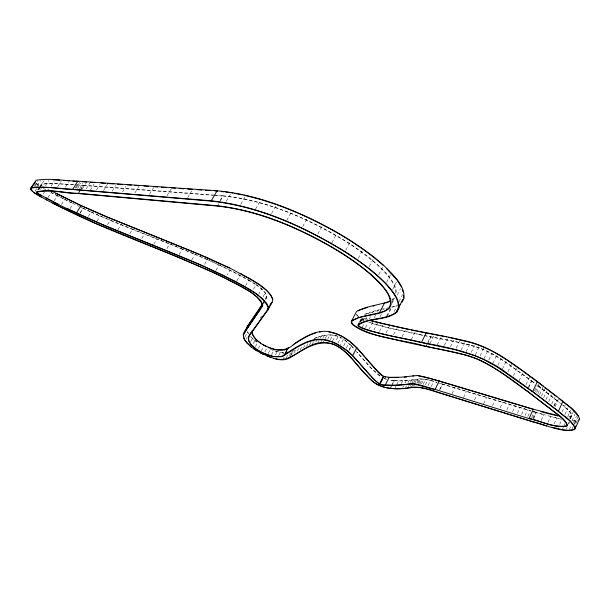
<?xml version="1.0" encoding="UTF-8"?>
<svg xmlns="http://www.w3.org/2000/svg" width="610" height="610" viewBox="0 0 610 610"><rect width="100%" height="100%" fill="white"/><g stroke="black" fill="none" stroke-linecap="round" stroke-linejoin="round"><path stroke-width="0.46" stroke-dasharray="3.05 2.29" d="M265.815 298.946L266.471 296.018L264.915 292.609L261.332 288.789L255.88 284.588M266.219 299.167L266.883 296.224L265.319 292.777L261.659 288.873L256.093 284.588L252.936 290.291M569.397 429.585L571.173 425.589M573.568 422.646L576.488 416.096M572.111 428.708L572.82 427.107M574.254 423.897L575.68 420.694L577.388 420.298L575.954 423.515M574.666 424.247L577.937 416.897M567.689 416.714L570.647 410.118M562.633 428.708L563.792 426.123M564.181 425.262L564.951 423.538M569.87 418.666L571.311 415.433L570.769 413.481L568.589 410.66L562.969 405.437M570.045 418.864L573.354 411.453M568.23 423.736L568.947 422.12M570.396 418.887L571.845 415.654L571.288 413.656L569.077 410.797L562.801 405.002M566.385 429.272L567.163 427.534M568.711 424.072L569.488 422.333M572.012 420.847L574.948 414.274M562.008 412.009L565.363 404.56M559.683 424.385L561.993 419.238M565.005 414.426L567.971 407.815M554.048 424.019L556.732 418.056L560.239 418.849M551.722 404.033L554.742 397.369M553.857 405.986L556.472 400.221L537.578 385.558M554.276 406.054L556.892 400.29L562.107 404.438M548.009 422.44L550.693 416.516L556.732 418.056M555.069 406.626L558.455 399.146M545.988 399.611L549.038 392.932M548.695 401.7L551.737 395.028M541.169 420.503L543.853 414.609L562.298 419.489M531.562 417.583L534.238 411.742M541.459 396.142L545.287 387.769M532.728 417.941L535.405 412.101M533.132 419.024L536.19 412.337L543.853 414.609M533.712 418.399L536.388 412.551L544.059 414.83M543.579 397.766L546.636 391.079M535.466 391.597L538.943 384.048M525.042 415.578L527.711 409.775M536.617 392.466L539.705 385.756M537.989 393.503L541.07 386.801M527.795 416.424L530.464 410.606L440.001 383.286M539.598 394.723L543.441 386.351M521.626 414.533L524.295 408.738M534.505 390.888L537.212 385.009M512.56 411.742L515.221 406.001M525.995 384.681L529.51 377.102M528.313 387.563L531.394 380.892C515.076 369.477 499.598 356.11 480.916 348.623C462.708 342.103 443.363 339.823 424.545 335.683M528.695 387.609L531.783 380.937C512.042 367.075 493.01 350.148 468.854 344.673C435.708 336.529 401.456 332.862 368.913 322.393M517.486 413.252L520.155 407.488M519.079 380.808L522.625 373.206M506.788 409.966L509.449 404.255M513.467 375.691L517.036 368.074M500.131 407.915L502.785 402.242M507.924 371.833L511.904 363.362M492.537 405.581L495.19 399.946M502.358 369.21L506.361 360.731M497.905 365.253L501.123 358.466M483.608 403.744L486.635 397.354M474.443 400.015L477.081 394.472M492.888 363.324L496.525 355.683M488.846 359.991L492.079 353.205M480.146 355.79L483.806 348.173M463.516 397.552L466.52 391.277M484.081 358.619L488.137 350.148M475.35 354.845L479.01 347.25M471.233 352.374L474.488 345.641M452.063 393.747L454.946 387.777M461.122 350.308L465.178 341.958M466.109 351.711L469.769 344.17M571.311 415.433L570.228 416.599L567.208 416.996M456.204 348.127L459.849 340.654M439.482 389.874L442.357 383.972M440.115 389.233L442.578 384.186L530.662 410.82M428.029 385.566L430.477 380.571L436.867 382.371M450.485 346.8L453.726 340.205M431.27 386.481L433.725 381.471M571.845 415.654L570.724 416.859L567.628 417.263M421.426 383.98L423.866 379.031L430.477 380.571M423.195 384.338L425.643 379.374M444.316 345.473L447.542 338.916M425.368 384.864L427.816 379.885M413.496 385.794L414.701 383.354M415.105 382.539L416.714 379.29L420.054 378.779L423.866 379.031M414.686 385.589L417.911 379.062M416.973 382.981L419.001 378.886M418.025 382.874L420.054 378.779M437.233 344.917L441.251 336.781M418.727 383.682L421.159 378.749M419.962 383.774L422.402 378.825M426.283 345.512L427.473 343.117M427.869 342.324L430.637 336.75M405.65 387.441L406.443 385.84M408.029 382.653L409.218 380.259L416.714 379.29M426.199 346.571L426.992 344.978M427.381 344.185L430.942 337.017M408.464 386.458L410.057 383.255M410.454 382.447L411.651 380.045M429.989 343.468L433.992 335.401M410.461 386.244L411.658 383.827M412.063 383.019L413.656 379.794M411.712 386.831L413.313 383.591M413.717 382.775L415.326 379.534M401.281 383.675L402.852 380.533L409.218 380.259M402.76 387.556L403.546 385.977M405.124 382.805L406.306 380.426M390.598 387.419L391.757 385.108M392.146 384.338L394.075 380.472L402.852 380.533M390.553 388.41L391.323 386.87M391.712 386.099L394.418 380.693C408.799 382.203 423.325 375.684 437.088 382.584M395.28 387.571L396.454 385.23M396.843 384.452L398.787 380.556M411.315 339.572L415.273 331.68M402.043 336.697L405.2 330.452M393.557 334.676L396.553 328.767M399.024 301.546L402.676 294.401M394.075 311.649L397.438 305.061L391.216 307.143M386.046 332.984L389.454 326.289M391.894 302.141L394.037 297.97L391.811 299.746M391.986 303.254L394.556 298.244L392.07 300.227M397.262 295.004L400.549 288.583M386.648 316.056L390.796 307.951M387.114 316.346L391.681 307.432L397.041 305.64M379.527 331.451L382.927 324.81M374.212 317.833L375.836 314.691M377.46 311.55L378.269 309.971L379.961 309.59M368.875 329.621L372.687 322.233M392.695 289.331L396.447 282.026M380.083 316.605L381.723 313.418M373.953 330.063L377.773 322.637M349.027 350.582L351.512 345.786L343.529 339.122L340.586 344.757M365.558 319.869L366.862 317.352M368.592 313.998L369.462 312.32L378.269 309.971M362.188 327.372L364.3 323.285M386.633 282.224L390.446 274.851M369.363 318.961L370.567 316.628M372.58 312.747L373.381 311.191M365.527 327.639L368.066 322.728M343.674 345.832L346.183 341.005M359.687 321.897L361.821 317.787M359.709 322.004L361.837 317.909M346.343 348.043L348.844 343.232M360.159 322.149L362.287 318.039M360.929 320.967L363.499 316.018M360.983 321.31L363.102 317.223M362.584 320.852L363.88 318.359M363.072 320.646L364.345 318.191L366.419 319.205M349.08 349.66L351.146 345.664L345.893 340.952L340.868 337.574L338.199 336.354L335.248 341.989M337.925 343.209L340.868 337.574M378.779 274.607L382.645 267.18M332.564 341.089L335.508 335.477L337.299 336.064M323.529 341.852L324.772 339.48M325.191 338.695L327.273 334.737L335.508 335.477M327.547 339.45L330.056 334.676M330.277 339.717L332.793 334.921M369.248 266.616L373.167 259.151M315.805 342.012L317.436 338.924M317.84 338.154L318.656 336.613L327.273 334.737M317.879 342.728L318.702 341.173M320.349 338.054L321.577 335.721M321.142 341.371L322.377 339.015M322.797 338.23L324.451 335.088M306.472 346.434L308.225 343.125M309.537 344.955L310.864 342.446M312.45 343.842L313.662 341.554M358.2 258.404L362.165 250.908M297.329 351.047L299.014 347.883M300.158 349.896L302.301 345.878M303.345 348.089L305.076 344.825M286.204 357.887L287.813 354.875M289.239 355.691L291.26 351.901M345.809 250.123L349.82 242.612M290.627 355.287L293.075 350.697M290.97 355.485L293.418 350.887L294.79 349.995M294.012 353.121L296.086 349.225M278.656 355.691L280.432 352.374L283.536 352.816L282.643 354.486M283.276 358.787L284.176 357.109M331.825 242.78L336.331 234.431M271.61 354.707L273.821 350.605L280.432 352.374M275.4 354.928L277.176 351.627M264.847 351.955L267.058 347.868M268.217 353.434L270.428 349.339M261.103 351.116L263.314 347.029M255.392 346.564L257.618 342.485M317.833 234.034L321.912 226.539M258.373 348.493L260.592 344.414M250.672 341.638L252.471 338.359L250.931 336.75M253.104 343.727L254.888 340.456L252.471 338.359M262.933 303.414L264.687 300.219M265.129 299.418L266.883 296.224M244.953 336.888L247.706 331.878L248.438 333.319M263.619 303.902L265.35 300.745M246.074 339.015L246.989 337.361M258.526 294.554L261.659 288.873M263.101 296.803L265.319 292.777M302.712 226.562L307.272 218.273M286.715 220.523L291.298 212.288M245.639 285.686L248.819 279.982L230.069 270.062L227.316 274.935M236.871 280.813L240.065 275.118M271.496 213.607L275.621 206.256M255.476 209.238L260.516 200.347M215.848 270.535L219.066 264.877L229.223 269.666M240.759 204.297L244.869 197.121M204.541 264.443L207.301 259.624L219.066 264.877M217.396 206.066L218.731 203.763M220.507 200.682L223.176 196.069C267.676 200.568 309.621 219.173 347.372 242.422C360.563 250.992 373.389 260.31 384.315 271.686C389.714 278.038 396.355 285.19 395.776 294.142M191.776 259.936L195.002 254.347L207.301 259.624M226.226 201.323L231.213 192.684M220.118 200.347L222.787 195.726C267.515 200.24 309.659 218.952 347.608 242.322C360.884 250.954 373.793 260.333 384.796 271.793C390.232 278.183 396.912 285.388 396.309 294.394M179.157 254.652L182.382 249.101L195.002 254.347M166.888 248.644L169.656 243.931L182.382 249.101M187.819 197.457L191.624 190.999M153.773 244.313L156.999 238.861L169.656 243.931M167.003 195.764L171.662 187.933M141.825 238.563L144.585 233.927M149.511 194.338L153.628 187.476M129.816 233.752L132.576 229.154L156.999 238.861M134.886 193.004L138.821 186.5M117.882 229.879L121.1 224.556L132.576 229.154M107.535 224.686L110.288 220.149L121.1 224.556M122.534 192.005L125.934 186.424M112.209 191.166L115.572 185.676M97.051 221.209L100.261 215.955L110.288 220.149M103.616 190.465L107.421 184.281M88.366 216.443L91.126 211.96L100.261 215.955M96.532 189.893L99.834 184.54M90.28 190.175L94.024 184.128M80.215 212.661L82.975 208.193L91.126 211.96M79.887 213.584L83.105 208.376L90.463 211.777M78.469 193.576L79.979 191.159M80.474 190.35L83.486 185.509L213.042 195.307M70.005 208.696L73.238 203.511L78.919 206.241M82.419 188.749L86.59 182.032M86.094 189.047L89.815 183.038M75.015 188.147L77.317 184.464M76.006 188.223L79.681 182.321M77.493 188.345L80.718 183.168M79.597 188.513L82.83 183.32M78.606 192.493L80.108 190.068M80.611 189.268L83.12 185.234L214.491 195.108M61.465 204.525L64.706 199.348L72.384 203.092M54.099 200.85L57.34 195.688L64.706 199.348M65.392 187.217L68.389 182.436M47.854 197.64L51.103 192.485L57.34 195.688M57.729 186.622L61.191 181.124M45.506 185.852L48.907 180.476M43.173 194.125L44.568 191.921M51.11 186.164L54.054 181.505M37.195 185.76L40.557 180.476M35.09 191.235L37.896 186.812M37.698 189.779L39.581 186.812M40.047 186.073L41.694 183.984L46.002 183.267L74.283 184.571M38.094 190.023L39.04 188.536M39.505 187.796L44.248 180.385M38.613 189.801L39.551 188.315M40.024 187.575L41.389 184.83C51.53 181.376 63.188 184.952 73.787 184.784M38.666 189.862L39.604 188.383M40.077 187.644L41.48 185.425L42.555 186.126M40.481 189.55L41.419 188.078M34.473 186.019L37.812 180.774M35.38 185.905L36.783 183.694L35.723 182.359M262.918 303.239L264.847 300.372M260.135 318.199L261.797 315.888M291.603 352.092L293.418 350.887M364.353 314.363L369.462 312.32M365.512 314.295L378.719 310.254M314.158 338.413L318.656 336.613M314.539 338.634C322.644 334.768 332.618 333.182 340.822 337.673M380.808 309.4L387.701 307.89M382.943 309.3L384.635 308.919M575.68 420.694L571.784 420.702M573.736 421.06L576.145 420.953M394.075 380.472L389.554 380.038M394.418 380.693L389.843 380.251M76.936 184.769L83.12 185.234M215.414 195.177L222.787 195.726M75.526 184.914L83.486 185.509M213.965 195.375L223.176 196.069M283.833 353.007L274.02 350.773M419.68 334.463L387.091 327.402L368.806 322.202M419.977 334.73L423.63 335.492M438.659 383.034L442.578 384.186M532.614 411.254L536.19 412.337M532.812 411.468L536.388 412.551M386.816 379.336L384.231 378.36M367.746 319.533L364.544 318.138M273.158 350.445L267.988 348.356M384.269 378.482L385.634 379.069M91.279 212.158C145.63 236.611 203.671 253.47 255.079 284.085M79.727 206.63L83.105 208.376M361.715 318.923L364.109 320.09M361.524 318.984L364.025 320.204M72.498 203.267L51.179 192.638M47.748 189.054L49.319 190.015M43.226 188.231L45.994 189.84M248.819 279.982L255.369 284.13M42.509 186.21L40.992 184.586M531.783 380.937L535.077 383.4M531.394 380.892L534.68 383.354M379.938 375.951L370.804 367.723L357.285 352.305M379.702 375.92L370.438 367.594L355.233 350.262M254.888 340.456L256.932 341.974M256.726 341.928L250.618 336.621M537.982 385.611L559.599 402.669M358.764 316.62L357.285 315.469L356.637 314.036M358.184 316.377L356.85 315.339L356.179 313.845M36.783 183.694L38.834 185.341M36.463 183.572L38.651 185.341M351.512 345.786L354.501 349.133M351.146 345.664L354.12 348.996M247.363 331.71L248.476 333.891"/><path stroke-width="0.91" d="M248.354 325.496L243.596 334.463L243.481 336.476L245.167 340.677L251.312 347.006M252.334 330.353C251.404 335.896 256.452 340.037 260.432 342.988M244.458 332.541L261.881 307.066L262.491 304.215L260.874 300.837L257.184 296.986L251.579 292.731L235.506 283.261L214.476 272.96L177.777 257.023L95.671 223.458L52.712 203.061M435.311 389.63L413.748 383.957L394.113 385.413L383.507 385.131L379.778 384.323L373.549 379.039L352.313 355.47L345.916 349.835L337.208 344.292L332.206 342.004L324.329 339.8L315.286 339.861L306.578 342.431L297.55 346.922L283.063 356.118L280.996 356.774L273.211 356.484L262.613 352.908L256.665 349.522L251.053 344.65L248.598 340.807L248.262 336.964L267.348 310.025L268.08 306.99C259.303 291.031 239.791 284.923 224.815 276.155C204.464 266.303 183.595 257.588 162.672 249.04C123.067 233.081 83.013 217.915 45.331 197.671M548.733 407.335C554.932 413.092 564.288 417.187 567.506 425.353L567.178 426.024C554.536 428.517 541.558 421.236 529.282 418.673L435.09 389.416C426.619 387.388 418.246 383.24 409.363 383.743C401.433 385.337 393.305 385.345 385.261 385.047C379.443 385.833 375.729 380.93 372.092 377.308C364.399 369.271 357.666 360.335 349.583 352.679C339.435 344.048 325.694 336.552 312.023 340.243C301.233 343.239 291.961 349.843 282.727 355.927C274.523 358.466 265.868 354.616 258.693 350.742C253.798 347.578 245.952 341.935 249.505 335.309L267.752 310.246L268.499 307.196L266.646 303.208L261.964 298.298L254.721 292.777L235.689 281.538L200.896 264.992L103.006 224.762L66.841 208.414M267.752 310.246L272.083 302.339L272.883 299.182C266.921 286.098 251.8 280.562 240.287 273.349M390.331 300.928L384.513 302.979L366.945 307.219L357.788 310.612L356.392 311.74L351.68 320.768L351.154 322.072L352.191 324.268C364.788 334.547 381.807 335.919 396.965 340.09C417.675 345.008 438.62 348.829 459.345 353.632C485.27 358.566 505.85 376.095 526.765 390.896M530.997 390.613L532.339 391.544L497.097 366.953L483.677 359.473L474.946 355.683L455.395 349.782L392.703 336.362L368.455 330.445L361.768 328.188L358.436 326.213L358.009 325.275L359.26 322.721M552.507 427.427C559.462 428.479 567.292 432.2 574.163 429.318L575.718 425.986M531.989 421.533C545.813 424.4 560.445 432.97 574.681 429.562L579.5 418.91C576.656 409.508 566.042 404.796 559.256 398.383M262.414 303.978L247.889 325.481L243.245 334.272L243.695 338.39L246.486 342.675L251.061 346.922L257.039 350.941M246.981 327.486L247.881 325.488M575.169 428.647C572.95 420.694 564.159 416.546 558.432 411.216L562.923 401.266M560.01 416.142L533.315 409.226L529.083 418.46C541.261 420.999 554.116 428.212 566.659 425.78L566.896 424.278L565.508 421.945L560.376 416.836L527.154 390.941M369.889 320.265C401.273 329.011 433.664 333.388 465.338 340.86C492.834 347.067 515.092 365.344 537.38 381.502L532.728 391.589L551.379 405.764L569.305 420.511L573.941 425.879L574.635 428.418L574.163 429.318M358.406 324.36C369.927 317.215 385.619 320.441 396.431 311.969L400.091 304.619M402.752 299.472L399.84 305.282M435.09 389.416L439.223 380.96L533.315 409.226M402.074 302.209L404.094 298.084C404.651 284.405 392.626 274.561 383.942 265.586C369.721 252.875 353.808 242.231 337.376 232.608C300.242 211.838 259.86 194.72 217.114 190.77L77.828 181.17C63.989 180.911 49.822 177.815 36.097 180.293L30.5 188.49L30.622 189.542L34.16 192.707L46.543 199.996M30.5 188.49L31.346 187.743L35.868 187.003L49.768 187.445L211.273 200.804C259.281 206.165 304.321 226.706 345.146 251.701C359.793 261.171 374.06 271.45 386.275 283.97C392.138 290.84 399.596 298.526 398.902 308.271L396.95 312.244C386.122 320.723 370.423 317.49 358.878 324.611L358.489 325.504L358.871 326.342C378.421 335.294 400.762 336.857 421.441 342.446L426.222 332.854M385.261 385.047L389.149 377.323L401.06 377.193L417.492 375.478L424.011 376.713L439.223 380.96M379.519 384.041L383.385 376.385C364.551 360.685 352.565 333.007 325.023 331.291C313.761 331.184 303.856 337.528 294.729 343.399C287.745 350.857 277.26 351.703 268.4 347.227M379.794 384.216L383.652 376.561M379.801 384.338L382.79 378.375M396.431 311.969L398.986 306.952M351.68 320.768L358.222 317.627L379.504 312.709L384.513 302.979M352.679 355.599L356.827 347.563M358.009 325.275L358.863 323.643M358.436 326.213L359.709 323.757M578.997 419.863L579.5 418.91M266.89 355.889C273.928 358.421 282.743 362.256 289.742 357.78L290.558 356.248M284.42 354.784L288.111 347.898M284.771 354.982L286.814 351.154M267.348 310.025L269.079 306.868M269.94 305.282L270.81 303.704M245.106 331.596L248.476 325.465M243.596 334.463L247.957 326.518M246.364 329.758L249.772 323.559M247.012 328.813L250.87 321.798L249.658 323.582M247.797 327.661L250.382 322.957M248.735 326.281L252.22 319.96M249.856 324.642L253.371 318.26M251.175 322.713L254.728 316.262M252.723 320.456L255.872 314.729M254.53 317.818L257.717 312.007M256.627 314.745L260.798 307.158L258.632 310.353M259.059 311.191L262.773 304.474M261.881 307.066L262.75 305.48M249.505 335.309L251.175 332.259M244.694 332.198L248.651 325.061L248.232 325.679M211.273 200.804L217.114 190.77M76.448 213.05L81.077 205.562L107.627 217.168L205.532 256.909L229.383 267.836L250.214 278.999L259.029 284.588L266.12 290.055L270.688 294.95L272.464 298.976M72.773 189.26L77.828 181.17M58.514 204.457L37.866 193.53L36.73 192.76L37.675 191.281M36.791 192.829L37.728 191.349M32.094 191.067L30.904 188.734L33.268 185.028M34.206 183.541L35.151 182.062M30.904 188.734L32.688 186.507M34.114 184.273L35.06 182.786M248.895 324.703L249.231 324.207M253.806 317.459L254.721 316.125M255.171 315.454L258.167 311.039M244.107 332.343L261.476 306.845L262.071 304.009C254.622 290.619 238.06 285.777 225.54 278.328C205.783 268.766 185.524 260.31 165.226 251.991C125.157 235.757 84.584 220.416 46.467 199.851M270.024 305.191L272.083 302.339M288.454 348.096L285.327 349.766M293.113 344.917L294.424 344.04M295.08 343.598L300.677 340.067M289.742 357.78C302.796 349.926 318.153 338.68 334.12 344.574C349.606 351.84 357.834 368.036 370.316 379.046C379.87 389.721 394.967 389.294 408.044 388.296C418.437 385.398 428.616 389.637 438.468 392.604L546.712 426.054M301.47 339.579L307.631 336.194M358.245 310.871L360.441 309.788M308.378 335.851L310.635 334.798M311.375 334.501L313.593 333.624M361.196 309.506L363.469 308.675M385.817 302.972L389.157 301.805M379.504 312.709L385.261 310.81L388.898 307.989L390.56 304.291C390.507 291.984 379.588 283.398 371.65 275.369C358.642 263.993 344.177 254.423 329.27 245.731C294.653 226.371 257.123 210.481 217.396 206.066L78.469 193.576C64.751 193.492 50.028 188.841 36.684 192.249L36.73 192.76M314.325 333.388L315.797 332.915M364.254 308.439L367.395 307.493M31.735 188.002C45.407 185.829 59.414 189.07 73.147 189.535L211.678 201.148C259.448 206.493 304.283 226.92 344.917 251.793C359.473 261.21 373.648 271.419 385.787 283.863C391.62 290.688 399.031 298.32 398.361 308.012M373.091 306.014L374.769 305.61M412.68 375.989L413.809 375.798M319.442 332.008L320.913 331.81M284.626 350.003L277.718 349.965M404.247 377.232L406.595 377.003M398.055 377.544L388.082 377.476M53.154 179.874L59.788 180.225M389.149 377.323L383.385 376.385M63.402 180.453L69.388 180.842M72.91 181.086L78.568 181.475M82.342 181.734L86.59 182.032M90.28 182.291L94.962 182.611M100.772 183.015L105.225 183.328M107.894 183.511L113.94 183.93M117.471 184.174L122.191 184.502M126.91 184.83L131.341 185.135M134.879 185.379L139.309 185.692M143.929 186.012L148.543 186.332M154.086 186.713L157.784 186.973M161.49 187.224L166.111 187.552M171.662 187.933L175.466 188.2M179.264 188.459L184.022 188.787M187.819 189.054L192.569 189.382M197.19 189.702L201.811 190.023M205.501 190.282L210.122 190.602M214.735 190.922L217.511 191.113M221.163 191.532L223.9 191.845M225.731 192.058L229.383 192.478M417.835 375.707L430.584 378.619L462.837 388.204M434.396 334.593L416.577 331.077M435.304 334.768L440.748 335.797M231.213 192.684L233.035 193.042M234.85 193.393L242.139 194.811M243.954 195.169L260.973 199.539L276.543 204.617M441.655 335.973L446.672 336.949M421.441 342.446C451.575 347.83 482.724 354.28 507.474 373.541C523.525 384.529 538.912 396.431 554.315 408.288M328.554 331.787L336.438 333.922L341.44 336.194M448.35 337.277L470.577 342.492M409.508 329.613L370.842 320.723M411.27 329.979L415.669 330.894M557.944 415.951L547.49 413.45M276.787 349.835C267.355 347.593 256.909 343.209 252.258 334.12M385.627 377.201C378.619 374.982 374.692 367.51 369.622 362.637M273.623 358.222C292.221 364.856 304.504 341.943 323.109 342.645C343.575 342.05 353.93 363.133 366.885 375.417C375.867 387.441 391.185 390.049 405.253 388.234C416.516 385.428 427.595 388.593 438.254 392.398L532.797 421.784M540.986 411.651L546.674 413.222M463.73 388.471L499.224 399.138M500.07 399.397L517.486 404.628M518.317 404.88L529.983 408.38M531.607 408.875L533.514 409.447M471.362 342.736C483.791 346.274 495.358 352.29 506.071 359.442M270.474 357.338L260.211 352.748M277.413 204.952C302.751 214.171 327.097 226.104 349.919 240.462M141.192 230.755L108.641 217.709M142.054 231.091L193.042 251.701L229.429 267.988M107.817 217.373L81.214 205.745L51.682 191.128M81.077 205.562L55.884 193.286M266.173 346.343L262.147 344.192M263.581 354.517L253.859 348.981M40.847 195.36L36.547 192.783L36.287 192.005C49.623 188.551 64.378 193.225 78.103 193.294L217 205.73C261.721 210.877 303.772 229.764 341.852 253.089C355.173 261.69 368.158 271.023 379.306 282.369C384.727 288.644 391.521 295.629 391.101 304.55L389.416 308.263C378.879 316.681 363.255 313.525 352.145 321.012L351.635 322.293L352.626 324.406C373.983 339 401.639 339.137 425.887 346.305C443.805 350.216 462.235 352.778 479.285 359.816C504.47 372.13 525.95 390.598 548.321 407.267M41.35 197.198L33.977 192.699M342.233 336.659L350.11 341.752M350.712 240.942L363.049 249.246L374.037 257.489L383.507 265.533M506.765 359.885L522.663 370.987M523.41 371.52L543.441 386.351M537.38 381.502L556.831 396.752M545.287 387.769L555.496 395.707M554.734 408.357L558.432 411.216M555.916 395.776L571.387 408.471L578.303 416.081M350.773 342.301L356.454 347.441L369.05 361.982M386.748 268.736L397.285 280.402L401.372 286.974M402.28 289.475L403.179 291.984M403.523 295.324L403.553 297.832"/></g></svg>
